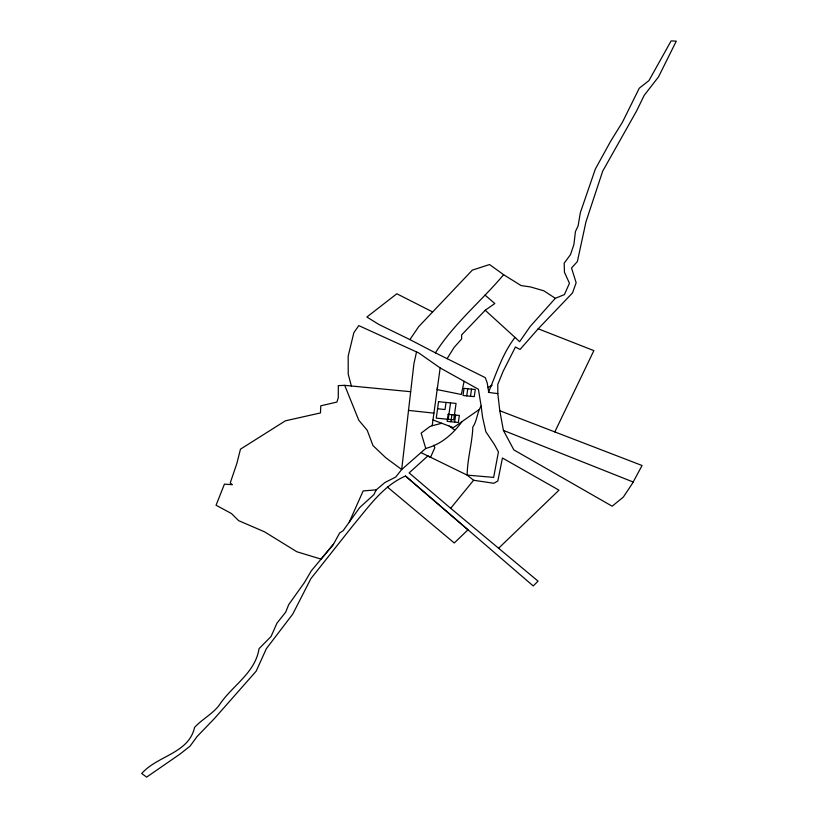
<?xml version="1.0" encoding="UTF-8"?>
<svg xmlns="http://www.w3.org/2000/svg" width="818" height="818" viewBox="0 0 818 818"><rect width="100%" height="100%" fill="white"/><g stroke="black" fill="none" stroke-linecap="round" stroke-linejoin="round"><path stroke-width="1.23" d="M351.382 385.994L348.223 374.184L348.182 356.137L353.857 332.65L358.795 325.625L418.765 352.947L440.166 367.936L478.428 389.276L481.127 406.025C477.006 412.374 477.262 420.524 472.824 427.047C472.283 443.192 467.293 458.837 467.17 475.115L473.591 480.258L493.806 483.274L497.825 481.025L502.446 458.008L558.98 490.176L498.612 548.244M410.636 391.71L344.715 385.35L338.325 385.626L338.274 397.763L336.904 402.067L320.789 405.81L320.462 412.937L285.38 420.82L240.472 449.174L236.78 463.734L230.226 482.937L232.404 484.716L224.429 484.144L216.064 505.238L231.463 513.551L238.641 520.657L264.49 531.802L296.842 551.751L321.075 559.113L333.499 544.226L339.623 532.988L343.079 530.759L359.736 507.528L373.836 494.706L376.229 489.87L384.951 482.487L395.697 477.078L401.689 469.512L425.759 448.428L421.158 433.09L430.053 426.434L432.19 425.738L440.166 367.936M437.507 387.098L437.16 389.593L461.332 394.481L464.133 381.3M446.035 402.436L445.043 409.521L437.558 408.775M448.213 419.307L450.534 402.885M450.902 421.74L451.894 414.695M454.624 422.108L455.626 415.074M466.741 395.871L467.784 388.744M470.493 396.249L471.536 389.123M499.798 410.738L642.069 465.514L632.426 483.397L623.336 497.088L612.15 506.199L513.868 449.92L503.418 430.401L499.798 410.738L497.814 393.632L488.418 392.384C496.393 373.826 502.313 353.805 515.023 337.415L485.217 310.257L461.597 334.94L461.638 338.989L454.072 347.476L447.109 358.662M416.536 351.914L413.928 363.632L401.689 469.512L385.799 457.773L372.967 445.565L367.21 430.258L358.775 420.207L344.715 385.35M349.266 522.129L363.161 490.923L376.229 489.87M554.808 431.914L593.868 350.625L538.203 328.795L520.064 349.45L515.442 346.996L503.101 371.372L497.773 384.48L497.814 393.632M432.579 311.914L396.832 293.764L366.893 317.026L378.898 324.47L409.89 339.582L418.775 326.566L472.344 270.124L489.542 264.531L503.643 274.705L521.148 285.594L530.473 286.924L543.847 290.809L555.33 298.304L564.43 294.592L569.451 283.243L564.451 272.241L564.175 263.161L570.494 254.623L573.899 244.531L575.443 231.504L578.091 225.942L580.361 212.608L595.351 169.05L610.749 141.064L622.467 122.168L639.267 88.201L648.93 80.624L671.118 40.9L676.302 41.125L658.5 76.912L644.185 95.348L636.67 110.819L602.682 171.177L585.974 221.79L577.385 261.535L571.526 268.007L576.148 282.742L572.528 292.916L538.203 328.795M409.89 339.582L435.421 352.855C453.98 323.417 481.342 301.198 503.643 274.705M333.499 544.226L311.31 570.821L304.5 582.447L288.713 604.604L285.676 612.201L276.965 623.142L271.065 636.496L259.05 648.664C255.196 673.449 231.514 685.944 218.866 705.678C211.923 714.431 202.015 719.257 194.572 727.417C188.702 753.562 157.588 755.464 141.698 773.531L146.657 777.1L180.124 754.002L190.175 746.006L196.913 736.721L214.776 718.153L256.177 671.159L266.392 648.623L292.721 614.144L310.901 578.623L353.55 524.829C368.754 506.802 383.131 485.585 405.513 476.045L533.234 585.944L538.05 581.138L450.687 508.295L473.591 480.258M462.098 421.515C452.886 434.092 441.147 444.46 425.759 448.428M555.33 298.304L530.146 326.525L519.635 341.689L515.023 337.415M485.217 310.257L494.818 303.529L484.972 295.053M478.673 409.89L453.356 427.65L432.988 419.951M487.947 387.548L492.129 385.258M432.19 425.738L441.771 423.274M408.448 410.391L433.918 413.141M503.418 430.401L633.173 482.017M421.342 452.763L430.554 457.262L434.818 447.712L433.867 445.145M435.421 352.855L485.227 377.619L487.139 382.65L488.673 391.904M449.256 426.106L454.624 429.971M387.497 487.099L454.276 542.988L467.978 529.798L405.513 476.045M450.687 508.295L409.133 472.906L427.855 455.943L467.17 475.115L493.653 477.395L498.428 451.945L494.43 444.542L485.851 431.751L482.589 417.282L481.127 406.025M438.54 401.679L436.27 418.121L453.714 419.859L456.055 403.448L438.54 401.679M448.162 414.327L447.17 421.362L458.346 422.477L459.358 415.442L448.162 414.327M464.021 388.366L462.998 395.493L474.236 396.638L475.289 389.511L464.021 388.366"/></g></svg>
